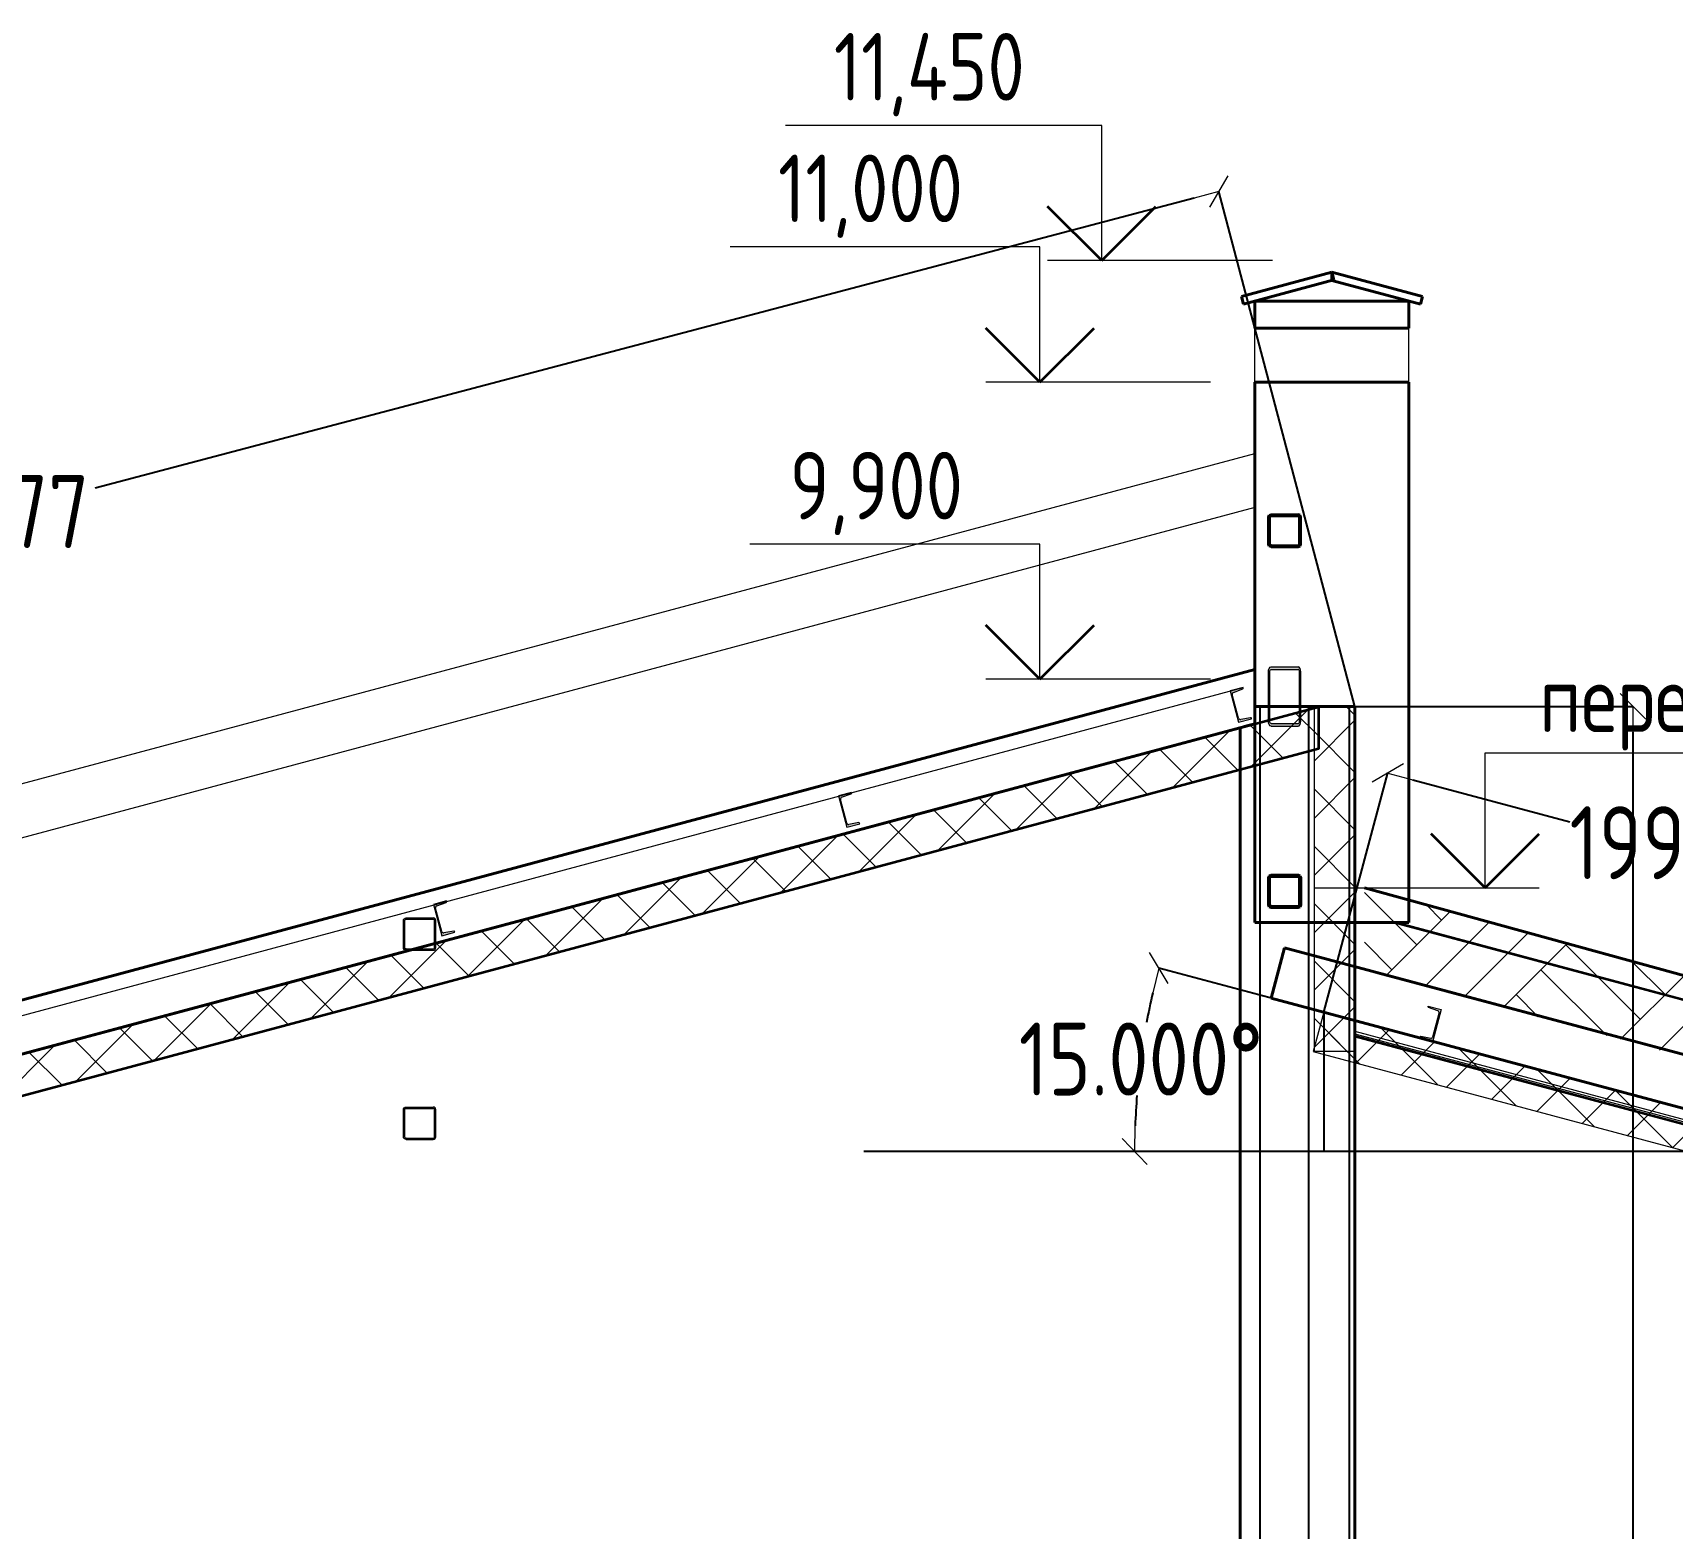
# Model space of a CAD drawing. Header units: millimetres. Extents: x 38742 to 132043, y -3942 to 12834.
# Drawn here: x 67225 to 73289, y 6758 to 12293 of the extents above; entities that cross this region are included whole.
import ezdxf

# ---------------------------------------------------------------- set-up
doc = ezdxf.new("R2010")
doc.units = ezdxf.units.MM
doc.header["$MEASUREMENT"] = 0
for name, color, linetype in [('- Спрятан', 7, 'Continuous'), ('крыша', 7, 'Continuous'), ('Окна ArchiCAD', 7, 'Continuous'), ('размеры внутр', 7, 'Continuous'), ('стены наруж', 7, 'Continuous'), ('стены02', 7, 'Continuous'), ('чертеж', 7, 'Continuous')]:
    doc.layers.add(name, color=color, linetype=linetype)
for name, color, linetype, lineweight in [('- Спрятан_Ном._пера__96', 7, 'Continuous', 13), ('- Спрятан_Ном._пера__98', 7, 'Continuous', 35), ('0_Ном._пера__95', 251, 'Continuous', 13), ('0_Ном._пера__97', 7, 'Continuous', 20), ('0_Ном._пера__99', 7, 'Continuous', 40), ('крыша_Ном._пера__96', 7, 'Continuous', 13), ('крыша_Ном._пера__97', 7, 'Continuous', 20), ('крыша_Ном._пера__99', 7, 'Continuous', 40), ('линии_Ном._пера__99', 7, 'Continuous', 40), ('Окна ArchiCAD_Ном._пера__96', 7, 'Continuous', 13), ('подп стены Инжзащита_Ном._пера__96', 7, 'Continuous', 13), ('подп стены Инжзащита_Ном._пера__97', 7, 'Continuous', 20), ('подп стены Инжзащита_Ном._пера__98', 7, 'Continuous', 35), ('стены наруж_Ном._пера__1', 7, 'Continuous', 25), ('стены наруж_Ном._пера__99', 7, 'Continuous', 40), ('стены02_Ном._пера__96', 7, 'Continuous', 13), ('стены02_Ном._пера__99', 7, 'Continuous', 40), ('чертеж_Ном._пера__96', 7, 'Continuous', 13), ('чертеж_Ном._пера__98', 7, 'Continuous', 35)]:
    doc.layers.add(name, color=color, linetype=linetype, lineweight=lineweight)
doc.styles.add('СГЕНЕРИР_СТИЛЬ_1', font='gost_2_304-81_type.ttf')
doc.dimstyles.new('СГЕНЕРИР_СТИЛЬ__1', dxfattribs={"dimtxt": 270.000005, "dimasz": 95, "dimexe": 0.18, "dimexo": 0, "dimgap": 0.09, "dimtad": 1, "dimtih": 1, "dimtoh": 1, "dimdec": 0, "dimzin": 0, "dimdsep": 46, "dimtxsty": 'СГЕНЕРИР_СТИЛЬ_1', "dimblk": 'ARROWHEAD_6', "dimblk1": 'ARROWHEAD_6', "dimblk2": 'ARROWHEAD_6', "dimcen": 0.09, "dimclrd": 7, "dimclre": 7, "dimclrt": 98, "dimadec": 0, "dimazin": 0, "dimtfac": 1, "dimtdec": 4, "dimtmove": 0, "dimatfit": 3, "dimfxl": 1, "dimtolj": 1, "dimtzin": 0, "dimarcsym": 0})
pattern_1 = [(45, (0, 0), (-106.06602, 106.06602), []), (135, (0, 0), (106.06602, 106.06602), [])]

# ---------------------------------------------------------------- blocks, each defined once
blk = doc.blocks.new('Элемент разреза_1_1')
at = {"layer": 'крыша_Ном._пера__99', "linetype": 'Continuous'}
for p, q in [((71805.7, 8720.3), (71855.7, 8906.9)), ((75255.7, 7995.9), (71855.7, 8906.9)), ((73855.7, 8171), (71805.7, 8720.3)), ((75205.7, 7809.3), (73925.7, 8152.3)), ((75205.7, 7809.3), (75255.7, 7995.9))]:
    blk.add_line(p, q, dxfattribs=at)
blk = doc.blocks.new('Элемент разреза_2_1')
at = {"layer": 'крыша_Ном._пера__97', "linetype": 'Continuous'}
for p in [(72254.7, 9000), (75205.7, 8009.3)]:
    blk.add_line(p, (75255.7, 8195.9), dxfattribs=at)
blk = doc.blocks.new('Элемент разреза_4_1')
at = {"layer": 'крыша_Ном._пера__99', "linetype": 'Continuous'}
for p, q in [((62655.7, 7500), (71745.7, 9935.7)), ((71745.7, 9735.7), (71745.7, 9935.7)), ((63215.7, 7450.1), (71745.7, 9735.7)), ((62705.7, 7313.4), (62655.7, 7500)), ((62705.7, 7313.4), (63145.7, 7431.3))]:
    blk.add_line(p, q, dxfattribs=at)
blk = doc.blocks.new('Элемент разреза_5_1')
at = {"layer": 'стены наруж_Ном._пера__1', "linetype": 'Continuous'}
for p, q in [((71765.7, 4950), (71765.7, 9800)), ((71765.7, 4950), (71765.7, 9800)), ((71945.7, 4950), (71945.7, 9800)), ((71945.7, 4950), (71945.7, 9800)), ((72095.7, 4950), (72095.7, 9800)), ((72095.7, 4950), (72095.7, 9800))]:
    blk.add_line(p, q, dxfattribs=at)
at = {"layer": 'стены наруж_Ном._пера__99', "linetype": 'Continuous'}
for p, q in [((71745.7, 9800), (71765.7, 9800)), ((71745.7, 9735.7), (71745.7, 9800)), ((71765.7, 9800), (71945.7, 9800)), ((71945.7, 9800), (72095.7, 9800)), ((72095.7, 9800), (72115.7, 9800)), ((72115.7, 4950), (72115.7, 9800)), ((71690.7, 9720.9), (71715.7, 9727.6)), ((71690.7, 4950), (71690.7, 9720.9)), ((71715.7, 9727.6), (71745.7, 9735.7)), ((71795.7, 9165), (71798.6, 9172.1)), ((71795.7, 9065), (71795.7, 9165)), ((71798.6, 9172.1), (71805.7, 9175)), ((71805.7, 9175), (71905.7, 9175)), ((71912.7, 9172.1), (71905.7, 9175)), ((71915.7, 9165), (71912.7, 9172.1)), ((71915.7, 9065), (71915.7, 9165)), ((71798.6, 9057.9), (71795.7, 9065)), ((71805.7, 9055), (71798.6, 9057.9)), ((71805.7, 9055), (71905.7, 9055)), ((71905.7, 9055), (71912.7, 9057.9)), ((71912.7, 9057.9), (71915.7, 9065)), ((71945.7, 4950), (72095.7, 4950))]:
    blk.add_line(p, q, dxfattribs=at)
blk = doc.blocks.new('Элемент разреза_20_1')
at = {"layer": 'крыша_Ном._пера__96', "linetype": 'Continuous'}
for p, q in [((62655.7, 8300), (71745.7, 10735.7)), ((71745.7, 10535.7), (62705.7, 8113.4)), ((62705.7, 8113.4), (62655.7, 8300))]:
    blk.add_line(p, q, dxfattribs=at)
blk = doc.blocks.new('Элемент разреза_29_1')
at = {"layer": 'стены02_Ном._пера__99', "linetype": 'Continuous'}
for p, q in [((71745.7, 11300), (72315.7, 11300)), ((71745.7, 11200), (71745.7, 11300)), ((72315.7, 11200), (72315.7, 11300)), ((71745.7, 11200), (72315.7, 11200)), ((71745.7, 11000), (72315.7, 11000)), ((71745.7, 9000), (71745.7, 11000)), ((72315.7, 9000), (72315.7, 11000)), ((71745.7, 9000), (72315.7, 9000))]:
    blk.add_line(p, q, dxfattribs=at)
blk = doc.blocks.new('Элемент разреза_30_1')
at = {"layer": 'крыша_Ном._пера__99', "linetype": 'Continuous'}
for p, q in [((71695.7, 11316.6), (72030.7, 11406.4)), ((72038.2, 11378.4), (72030.7, 11406.4)), ((71703.2, 11288.6), (72038.2, 11378.4)), ((71703.2, 11288.6), (71695.7, 11316.6))]:
    blk.add_line(p, q, dxfattribs=at)
blk = doc.blocks.new('Элемент разреза_31_1')
at = {"layer": 'крыша_Ном._пера__99', "linetype": 'Continuous'}
for p, q in [((72030.7, 11376.4), (72030.7, 11406.4)), ((72365.7, 11316.6), (72030.7, 11406.4)), ((72358.2, 11288.6), (72030.7, 11376.4)), ((72358.2, 11288.6), (72365.7, 11316.6))]:
    blk.add_line(p, q, dxfattribs=at)
blk = doc.blocks.new('Элемент разреза_32_1')
at = {"layer": 'Окна ArchiCAD_Ном._пера__96', "linetype": 'Continuous'}
for p, q in [((71745.7, 11000), (71745.7, 11200)), ((72315.7, 11000), (72315.7, 11200))]:
    blk.add_line(p, q, dxfattribs=at)
blk = doc.blocks.new('Элемент разреза_44_1')
at = {"layer": '- Спрятан_Ном._пера__96', "linetype": 'Continuous'}
for p, q in [((72115.7, 8597.4), (73480.7, 8231.6)), ((72115.7, 8588.6), (73480.7, 8222.9)), ((72115.7, 8582.6), (73480.7, 8216.9)), ((72115.7, 8579), (73480.7, 8213.3)), ((72115.7, 8577.5), (73480.7, 8211.8)), ((73925.7, 8112.4), (74987.5, 7827.9)), ((73925.7, 8103.6), (74985.3, 7819.7)), ((73925.7, 8097.6), (74983.8, 7814.1)), ((73925.7, 8094), (74982.9, 7810.7)), ((73925.7, 8092.5), (74982.5, 7809.3)), ((74986, 7822.4), (74987.5, 7827.9)), ((74987.5, 7827.9), (74997.4, 7865.1)), ((74982.5, 7809.3), (74982.9, 7810.7)), ((74982.9, 7810.7), (74983.5, 7813)), ((74983.5, 7813), (74983.8, 7814.1)), ((74983.8, 7814.1), (74985.3, 7819.7)), ((74985.3, 7819.7), (74986, 7822.4))]:
    blk.add_line(p, q, dxfattribs=at)
blk = doc.blocks.new('Элемент разреза_46_1')
at = {"layer": '- Спрятан_Ном._пера__96', "linetype": 'Continuous'}
for p, q in [((72257.7, 9000), (75022.6, 8259.1)), ((72271.1, 9000), (75023.5, 8262.5)), ((72276.7, 9000), (75023.9, 8263.9)), ((75022.4, 8258.4), (75022.6, 8259.1)), ((75022.6, 8259.1), (75022.9, 8260.2)), ((75022.9, 8260.2), (75023.5, 8262.5)), ((75023.5, 8262.5), (75023.9, 8263.9))]:
    blk.add_line(p, q, dxfattribs=at)
blk = doc.blocks.new('Элемент разреза_52_1')
at = {"layer": '- Спрятан_Ном._пера__96', "linetype": 'Continuous'}
h = blk.add_hatch(color=256, dxfattribs=at)
h.paths.add_polyline_path([(68705.9, 9017.1), (68605.9, 9017.1), (68602.1, 9016.4), (68598.8, 9014.2), (68596.7, 9010.9), (68595.9, 9007.1), (68595.9, 8907.1), (68596.7, 8903.3), (68598.8, 8900.1), (68602.1, 8897.9), (68605.9, 8897.1), (68705.9, 8897.1), (68709.7, 8897.9), (68713, 8900.1), (68715.1, 8903.3), (68715.9, 8907.1), (68715.9, 9007.1), (68715.1, 9010.9), (68713, 9014.2), (68709.7, 9016.4)])
h.paths.add_polyline_path([(68705.9, 9012.1), (68707.8, 9011.7), (68709.4, 9010.7), (68710.5, 9009), (68710.9, 9007.1), (68710.9, 8907.1), (68710.5, 8905.2), (68709.4, 8903.6), (68707.8, 8902.5), (68705.9, 8902.1), (68605.9, 8902.1), (68604, 8902.5), (68602.4, 8903.6), (68601.3, 8905.2), (68600.9, 8907.1), (68600.9, 9007.1), (68601.3, 9009), (68602.4, 9010.7), (68604, 9011.7), (68605.9, 9012.1)], flags=0)
for p, q in [((68595.9, 9007.1), (68596.7, 9010.9)), ((68595.9, 8907.1), (68595.9, 9007.1)), ((68596.7, 9010.9), (68598.8, 9014.2)), ((68598.8, 9014.2), (68602.1, 9016.4)), ((68600.9, 9007.1), (68601.3, 9009)), ((68600.9, 8907.1), (68600.9, 9007.1)), ((68601.3, 9009), (68602.4, 9010.7)), ((68602.1, 9016.4), (68605.9, 9017.1)), ((68602.4, 9010.7), (68604, 9011.7)), ((68604, 9011.7), (68605.9, 9012.1)), ((68605.9, 9017.1), (68705.9, 9017.1)), ((68605.9, 9012.1), (68705.9, 9012.1)), ((68709.7, 9016.4), (68705.9, 9017.1)), ((68707.8, 9011.7), (68705.9, 9012.1)), ((68709.4, 9010.7), (68707.8, 9011.7)), ((68710.5, 9009), (68709.4, 9010.7)), ((68713, 9014.2), (68709.7, 9016.4)), ((68710.9, 9007.1), (68710.5, 9009)), ((68710.9, 8907.1), (68710.9, 9007.1)), ((68715.1, 9010.9), (68713, 9014.2)), ((68715.9, 9007.1), (68715.1, 9010.9)), ((68715.9, 8907.1), (68715.9, 9007.1)), ((68596.7, 8903.3), (68595.9, 8907.1)), ((68598.8, 8900.1), (68596.7, 8903.3)), ((68602.1, 8897.9), (68598.8, 8900.1)), ((68601.3, 8905.2), (68600.9, 8907.1)), ((68602.4, 8903.6), (68601.3, 8905.2)), ((68605.9, 8897.1), (68602.1, 8897.9)), ((68604, 8902.5), (68602.4, 8903.6)), ((68605.9, 8902.1), (68604, 8902.5)), ((68605.9, 8902.1), (68705.9, 8902.1)), ((68605.9, 8897.1), (68705.9, 8897.1)), ((68705.9, 8902.1), (68707.8, 8902.5)), ((68705.9, 8897.1), (68709.7, 8897.9)), ((68707.8, 8902.5), (68709.4, 8903.6)), ((68709.4, 8903.6), (68710.5, 8905.2)), ((68709.7, 8897.9), (68713, 8900.1)), ((68710.5, 8905.2), (68710.9, 8907.1)), ((68713, 8900.1), (68715.1, 8903.3)), ((68715.1, 8903.3), (68715.9, 8907.1))]:
    blk.add_line(p, q, dxfattribs=at)
blk = doc.blocks.new('Элемент разреза_53_1')
at = {"layer": '- Спрятан_Ном._пера__96', "linetype": 'Continuous'}
h = blk.add_hatch(color=256, dxfattribs=at)
h.paths.add_polyline_path([(68705.9, 8317.1), (68605.9, 8317.1), (68602.1, 8316.4), (68598.8, 8314.2), (68596.7, 8310.9), (68595.9, 8307.1), (68595.9, 8207.1), (68596.7, 8203.3), (68598.8, 8200.1), (68602.1, 8197.9), (68605.9, 8197.1), (68705.9, 8197.1), (68709.7, 8197.9), (68713, 8200.1), (68715.1, 8203.3), (68715.9, 8207.1), (68715.9, 8307.1), (68715.1, 8310.9), (68713, 8314.2), (68709.7, 8316.4)])
h.paths.add_polyline_path([(68705.9, 8312.1), (68707.8, 8311.7), (68709.4, 8310.7), (68710.5, 8309), (68710.9, 8307.1), (68710.9, 8207.1), (68710.5, 8205.2), (68709.4, 8203.6), (68707.8, 8202.5), (68705.9, 8202.1), (68605.9, 8202.1), (68604, 8202.5), (68602.4, 8203.6), (68601.3, 8205.2), (68600.9, 8207.1), (68600.9, 8307.1), (68601.3, 8309), (68602.4, 8310.7), (68604, 8311.7), (68605.9, 8312.1)], flags=0)
for p, q in [((68595.9, 8307.1), (68596.7, 8310.9)), ((68596.7, 8310.9), (68598.8, 8314.2)), ((68598.8, 8314.2), (68602.1, 8316.4)), ((68600.9, 8307.1), (68601.3, 8309)), ((68601.3, 8309), (68602.4, 8310.7)), ((68602.1, 8316.4), (68605.9, 8317.1)), ((68602.4, 8310.7), (68604, 8311.7)), ((68604, 8311.7), (68605.9, 8312.1)), ((68605.9, 8317.1), (68705.9, 8317.1)), ((68605.9, 8312.1), (68705.9, 8312.1)), ((68709.7, 8316.4), (68705.9, 8317.1)), ((68707.8, 8311.7), (68705.9, 8312.1)), ((68709.4, 8310.7), (68707.8, 8311.7)), ((68710.5, 8309), (68709.4, 8310.7)), ((68713, 8314.2), (68709.7, 8316.4)), ((68710.9, 8307.1), (68710.5, 8309)), ((68715.1, 8310.9), (68713, 8314.2)), ((68715.9, 8307.1), (68715.1, 8310.9)), ((68595.9, 8207.1), (68595.9, 8307.1)), ((68600.9, 8207.1), (68600.9, 8307.1)), ((68710.9, 8207.1), (68710.9, 8307.1)), ((68715.9, 8207.1), (68715.9, 8307.1)), ((68596.7, 8203.3), (68595.9, 8207.1)), ((68598.8, 8200.1), (68596.7, 8203.3)), ((68602.1, 8197.9), (68598.8, 8200.1)), ((68601.3, 8205.2), (68600.9, 8207.1)), ((68602.4, 8203.6), (68601.3, 8205.2)), ((68605.9, 8197.1), (68602.1, 8197.9)), ((68604, 8202.5), (68602.4, 8203.6)), ((68605.9, 8202.1), (68604, 8202.5)), ((68605.9, 8202.1), (68705.9, 8202.1)), ((68605.9, 8197.1), (68705.9, 8197.1)), ((68705.9, 8202.1), (68707.8, 8202.5)), ((68705.9, 8197.1), (68709.7, 8197.9)), ((68707.8, 8202.5), (68709.4, 8203.6)), ((68709.4, 8203.6), (68710.5, 8205.2)), ((68709.7, 8197.9), (68713, 8200.1)), ((68710.5, 8205.2), (68710.9, 8207.1)), ((68713, 8200.1), (68715.1, 8203.3)), ((68715.1, 8203.3), (68715.9, 8207.1))]:
    blk.add_line(p, q, dxfattribs=at)
blk = doc.blocks.new('Элемент разреза_54_1')
at = {"layer": '- Спрятан_Ном._пера__96', "linetype": 'Continuous', "lineweight": 25}
h = blk.add_hatch(color=7, dxfattribs=at)
h.paths.add_polyline_path([(71805.7, 9175), (71798.6, 9172.1), (71795.7, 9165), (71795.7, 9065), (71798.6, 9057.9), (71805.7, 9055), (71905.7, 9055), (71912.7, 9057.9), (71915.7, 9065), (71915.7, 9165), (71912.7, 9172.1), (71905.7, 9175)])
h.paths.add_polyline_path([(71805.7, 9170), (71905.7, 9170), (71909.2, 9168.5), (71910.7, 9165), (71910.7, 9065), (71909.2, 9061.5), (71905.7, 9060), (71805.7, 9060), (71802.1, 9061.5), (71800.7, 9065), (71800.7, 9165), (71802.1, 9168.5)], flags=0)
at = {"layer": '- Спрятан_Ном._пера__98', "linetype": 'Continuous'}
for p, q in [((71795.7, 9165), (71798.6, 9172.1)), ((71795.7, 9065), (71795.7, 9165)), ((71798.6, 9172.1), (71805.7, 9175)), ((71800.7, 9165), (71802.1, 9168.5)), ((71800.7, 9065), (71800.7, 9165)), ((71802.1, 9168.5), (71805.7, 9170)), ((71805.7, 9175), (71905.7, 9175)), ((71805.7, 9170), (71905.7, 9170)), ((71912.7, 9172.1), (71905.7, 9175)), ((71909.2, 9168.5), (71905.7, 9170)), ((71910.7, 9165), (71909.2, 9168.5)), ((71910.7, 9065), (71910.7, 9165)), ((71915.7, 9165), (71912.7, 9172.1)), ((71915.7, 9065), (71915.7, 9165)), ((71798.6, 9057.9), (71795.7, 9065)), ((71805.7, 9055), (71798.6, 9057.9)), ((71802.1, 9061.5), (71800.7, 9065)), ((71805.7, 9060), (71802.1, 9061.5)), ((71805.7, 9060), (71905.7, 9060)), ((71805.7, 9055), (71905.7, 9055)), ((71905.7, 9060), (71909.2, 9061.5)), ((71905.7, 9055), (71912.7, 9057.9)), ((71909.2, 9061.5), (71910.7, 9065)), ((71912.7, 9057.9), (71915.7, 9065))]:
    blk.add_line(p, q, dxfattribs=at)
blk = doc.blocks.new('Элемент разреза_55_1')
at = {"layer": '- Спрятан_Ном._пера__96', "linetype": 'Continuous', "lineweight": 25}
h = blk.add_hatch(color=7, dxfattribs=at)
h.paths.add_polyline_path([(71805.7, 10510), (71798.6, 10507.1), (71795.7, 10500), (71795.7, 10400), (71798.6, 10392.9), (71805.7, 10390), (71905.7, 10390), (71912.7, 10392.9), (71915.7, 10400), (71915.7, 10500), (71912.7, 10507.1), (71905.7, 10510)])
h.paths.add_polyline_path([(71805.7, 10505), (71905.7, 10505), (71909.2, 10503.5), (71910.7, 10500), (71910.7, 10400), (71909.2, 10396.5), (71905.7, 10395), (71805.7, 10395), (71802.1, 10396.5), (71800.7, 10400), (71800.7, 10500), (71802.1, 10503.5)], flags=0)
at = {"layer": '- Спрятан_Ном._пера__98', "linetype": 'Continuous'}
for p, q in [((71795.7, 10500), (71798.6, 10507.1)), ((71795.7, 10400), (71795.7, 10500)), ((71798.6, 10507.1), (71805.7, 10510)), ((71800.7, 10500), (71802.1, 10503.5)), ((71800.7, 10400), (71800.7, 10500)), ((71802.1, 10503.5), (71805.7, 10505)), ((71805.7, 10510), (71905.7, 10510)), ((71805.7, 10505), (71905.7, 10505)), ((71912.7, 10507.1), (71905.7, 10510)), ((71909.2, 10503.5), (71905.7, 10505)), ((71910.7, 10500), (71909.2, 10503.5)), ((71910.7, 10400), (71910.7, 10500)), ((71915.7, 10500), (71912.7, 10507.1)), ((71915.7, 10400), (71915.7, 10500)), ((71798.6, 10392.9), (71795.7, 10400)), ((71805.7, 10390), (71798.6, 10392.9)), ((71802.1, 10396.5), (71800.7, 10400)), ((71805.7, 10395), (71802.1, 10396.5)), ((71805.7, 10395), (71905.7, 10395)), ((71805.7, 10390), (71905.7, 10390)), ((71905.7, 10395), (71909.2, 10396.5)), ((71905.7, 10390), (71912.7, 10392.9)), ((71909.2, 10396.5), (71910.7, 10400)), ((71912.7, 10392.9), (71915.7, 10400))]:
    blk.add_line(p, q, dxfattribs=at)
blk = doc.blocks.new('Элемент разреза_56_1')
at = {"layer": '- Спрятан_Ном._пера__96', "linetype": 'Continuous'}
h = blk.add_hatch(color=256, dxfattribs=at)
h.paths.add_polyline_path([(71905.7, 9726.9), (71909.5, 9728.3), (71912.7, 9732.3), (71914.9, 9738.2), (71915.7, 9745.2), (71915.7, 9927.6), (71914.9, 9934.6), (71912.7, 9940.5), (71909.5, 9944.4), (71905.7, 9945.8), (71805.7, 9945.8), (71801.8, 9944.4), (71798.6, 9940.5), (71796.4, 9934.6), (71795.7, 9927.6), (71795.7, 9745.2), (71796.4, 9738.2), (71798.6, 9732.3), (71801.8, 9728.3), (71805.7, 9726.9)])
h.paths.add_polyline_path([(71905.7, 9736), (71805.7, 9736), (71803.7, 9736.7), (71802.1, 9738.7), (71801, 9741.7), (71800.7, 9745.2), (71800.7, 9927.6), (71801, 9931.1), (71802.1, 9934), (71803.7, 9936), (71805.7, 9936.7), (71905.7, 9936.7), (71907.6, 9936), (71909.2, 9934), (71910.3, 9931.1), (71910.7, 9927.6), (71910.7, 9745.2), (71910.3, 9741.7), (71909.2, 9738.7), (71907.6, 9736.7)], flags=0)
for p, q in [((71795.7, 9927.6), (71796.4, 9934.6)), ((71795.7, 9745.2), (71795.7, 9927.6)), ((71796.4, 9934.6), (71798.6, 9940.5)), ((71798.6, 9940.5), (71801.8, 9944.4)), ((71800.7, 9927.6), (71801, 9931.1)), ((71800.7, 9745.2), (71800.7, 9927.6)), ((71801, 9931.1), (71802.1, 9934)), ((71801.8, 9944.4), (71805.7, 9945.8)), ((71802.1, 9934), (71803.7, 9936)), ((71803.7, 9936), (71805.7, 9936.7)), ((71805.7, 9945.8), (71905.7, 9945.8)), ((71805.7, 9936.7), (71905.7, 9936.7)), ((71909.5, 9944.4), (71905.7, 9945.8)), ((71907.6, 9936), (71905.7, 9936.7)), ((71909.2, 9934), (71907.6, 9936)), ((71910.3, 9931.1), (71909.2, 9934)), ((71912.7, 9940.5), (71909.5, 9944.4)), ((71910.7, 9927.6), (71910.3, 9931.1)), ((71910.7, 9745.2), (71910.7, 9927.6)), ((71914.9, 9934.6), (71912.7, 9940.5)), ((71915.7, 9927.6), (71914.9, 9934.6)), ((71915.7, 9745.2), (71915.7, 9927.6)), ((71796.4, 9738.2), (71795.7, 9745.2)), ((71798.6, 9732.3), (71796.4, 9738.2)), ((71801.8, 9728.3), (71798.6, 9732.3)), ((71801, 9741.7), (71800.7, 9745.2)), ((71802.1, 9738.7), (71801, 9741.7)), ((71805.7, 9726.9), (71801.8, 9728.3)), ((71803.7, 9736.7), (71802.1, 9738.7)), ((71805.7, 9736), (71803.7, 9736.7)), ((71805.7, 9736), (71905.7, 9736)), ((71805.7, 9726.9), (71905.7, 9726.9)), ((71905.7, 9736), (71907.6, 9736.7)), ((71905.7, 9726.9), (71909.5, 9728.3)), ((71907.6, 9736.7), (71909.2, 9738.7)), ((71909.2, 9738.7), (71910.3, 9741.7)), ((71909.5, 9728.3), (71912.7, 9732.3)), ((71910.3, 9741.7), (71910.7, 9745.2)), ((71912.7, 9732.3), (71914.9, 9738.2)), ((71914.9, 9738.2), (71915.7, 9745.2))]:
    blk.add_line(p, q, dxfattribs=at)
blk = doc.blocks.new('Отметка высоты (ГОСТ)[13]_1', base_point=(72597.3, 9127.9))
at = {"layer": 'чертеж_Ном._пера__96', "linetype": 'Continuous'}
for p, q in [((72597.3, 9127.9), (72597.3, 9627.9)), ((72597.3, 9627.9), (74667, 9627.9)), ((71966, 9127.9), (72797.3, 9127.9))]:
    blk.add_line(p, q, dxfattribs=at)
at = {"layer": 'чертеж_Ном._пера__98', "linetype": 'Continuous'}
for q in [(72397.3, 9327.9), (72797.3, 9327.9)]:
    blk.add_line((72597.3, 9127.9), q, dxfattribs=at)
at = {"layer": 'чертеж_Ном._пера__96', "insert": (72797.3, 9636.7), "char_height": 250, "attachment_point": 7, "style": 'СГЕНЕРИР_СТИЛЬ_1'}
blk.add_mtext('{переменная\\A1{\\H.66x;\\S^  ;}}', dxfattribs=at)
blk = doc.blocks.new('Отметка высоты (ГОСТ)[14]_1', base_point=(70950.7, 9900))
at = {"layer": 'чертеж_Ном._пера__96', "linetype": 'Continuous'}
for p, q in [((70950.7, 10400), (69877.3, 10400)), ((70950.7, 9900), (70950.7, 10400)), ((71582, 9900), (70750.7, 9900))]:
    blk.add_line(p, q, dxfattribs=at)
at = {"layer": 'чертеж_Ном._пера__98', "linetype": 'Continuous'}
for q in [(70750.7, 10100), (71150.7, 10100)]:
    blk.add_line((70950.7, 9900), q, dxfattribs=at)
at = {"layer": 'чертеж_Ном._пера__96', "insert": (70750.7, 10433.5), "char_height": 250, "attachment_point": 9, "style": 'СГЕНЕРИР_СТИЛЬ_1'}
blk.add_mtext('{9,900\\A1{\\H.66x;\\S^  ;}}', dxfattribs=at)
blk = doc.blocks.new('Отметка высоты (ГОСТ)[15]_1', base_point=(70950.7, 11000))
at = {"layer": 'чертеж_Ном._пера__96', "linetype": 'Continuous'}
for p, q in [((70950.7, 11500), (69804.6, 11500)), ((70950.7, 11000), (70950.7, 11500)), ((71582, 11000), (70750.7, 11000))]:
    blk.add_line(p, q, dxfattribs=at)
at = {"layer": 'чертеж_Ном._пера__98', "linetype": 'Continuous'}
for q in [(70750.7, 11200), (71150.7, 11200)]:
    blk.add_line((70950.7, 11000), q, dxfattribs=at)
at = {"layer": 'чертеж_Ном._пера__96', "insert": (70750.7, 11533.5), "char_height": 250, "attachment_point": 9, "style": 'СГЕНЕРИР_СТИЛЬ_1'}
blk.add_mtext('{11,000\\A1{\\H.66x;\\S^  ;}}', dxfattribs=at)
blk = doc.blocks.new('Отметка высоты (ГОСТ)[16]_1', base_point=(71179.1, 11450))
at = {"layer": 'чертеж_Ном._пера__96', "linetype": 'Continuous'}
for p, q in [((71179.1, 11950), (70008.8, 11950)), ((71179.1, 11450), (71179.1, 11950)), ((71810.4, 11450), (70979.1, 11450))]:
    blk.add_line(p, q, dxfattribs=at)
at = {"layer": 'чертеж_Ном._пера__98', "linetype": 'Continuous'}
for q in [(70979.1, 11650), (71379.1, 11650)]:
    blk.add_line((71179.1, 11450), q, dxfattribs=at)
at = {"layer": 'чертеж_Ном._пера__96', "insert": (70979.1, 11983.5), "char_height": 250, "attachment_point": 9, "style": 'СГЕНЕРИР_СТИЛЬ_1'}
blk.add_mtext('{11,450\\A1{\\H.66x;\\S^  ;}}', dxfattribs=at)
blk = doc.blocks.new('ARROWHEAD_6')
at = {"color": 0, "linetype": 'Continuous', "lineweight": 0}
for p, q in [((0, 0), (-1, 0)), ((-0.5, -0.5), (0.5, 0.5))]:
    blk.add_line(p, q, dxfattribs=at)
blk = doc.blocks.new('*D193')
at = {"layer": 'Defpoints', "color": 0, "linetype": 'Continuous', "transparency": 16777216}
for p in [(73925.7, 8152.3), (72455.7, 0), (80508.1, 0)]:
    blk.add_point(p, dxfattribs=at)
at = {"layer": 'размеры внутр', "color": 7, "linetype": 'Continuous', "lineweight": -2, "transparency": 16777216}
for p, q in [((73925.7, 8152.3), (80508.3, 8152.3)), ((80508.1, 8057.3), (80508.1, 4211.2)), ((80508.1, 95), (80508.1, 3941)), ((72455.7, 0), (80508.3, 0))]:
    blk.add_line(p, q, dxfattribs=at)
at = {"layer": 'размеры внутр', "color": 7, "linetype": 'Continuous', "lineweight": -2, "transparency": 16777216, "xscale": 95, "yscale": 95, "zscale": 95}
for p, rotation in [((80508.1, 8152.3), 90), ((80508.1, 0), 270)]:
    blk.add_blockref('ARROWHEAD_6', p, dxfattribs=dict(at, rotation=rotation))
at = {"layer": 'размеры внутр', "color": 98, "linetype": 'Continuous', "transparency": 16777216, "insert": (80508.1, 4076.1), "char_height": 270, "attachment_point": 5, "style": 'СГЕНЕРИР_СТИЛЬ_1'}
blk.add_mtext('\\A1;8152', dxfattribs=at)
blk = doc.blocks.new('*D194')
at = {"layer": 'Defpoints', "color": 0, "linetype": 'Continuous', "transparency": 16777216}
for p in [(71612.5, 11705.4), (72115.7, 9800), (63145.7, 7431.3)]:
    blk.add_point(p, dxfattribs=at)
at = {"layer": 'размеры внутр', "color": 7, "linetype": 'Continuous', "lineweight": -2, "transparency": 16777216}
for p, q in [((72115.7, 9800), (71612.5, 11705.5)), ((71520.7, 11681.1), (67455.7, 10607.7)), ((62734.4, 9360.9), (66799.4, 10434.4)), ((63145.7, 7431.3), (62642.5, 9336.8))]:
    blk.add_line(p, q, dxfattribs=at)
at = {"layer": 'размеры внутр', "color": 7, "linetype": 'Continuous', "lineweight": -2, "transparency": 16777216, "xscale": 95, "yscale": 95, "zscale": 95}
for p, rotation in [((71612.5, 11705.4), 14.79240899936176), ((62642.5, 9336.7), 194.7924089993618)]:
    blk.add_blockref('ARROWHEAD_6', p, dxfattribs=dict(at, rotation=rotation))
at = {"layer": 'размеры внутр', "color": 98, "linetype": 'Continuous', "transparency": 16777216, "insert": (67127.5, 10521), "char_height": 270, "attachment_point": 5, "style": 'СГЕНЕРИР_СТИЛЬ_1'}
blk.add_mtext('\\A1;9277', dxfattribs=at)
blk = doc.blocks.new('*D195')
at = {"layer": 'Defpoints', "color": 0, "linetype": 'Continuous', "transparency": 16777216}
for p in [(74162.8, 9037.3), (72000.6, 8668.1), (73925.7, 8152.3)]:
    blk.add_point(p, dxfattribs=at)
at = {"layer": 'размеры внутр', "color": 7, "linetype": 'Continuous', "lineweight": -2, "transparency": 16777216}
for p, q in [((72000.6, 8668.1), (72237.8, 9553.3)), ((72329.5, 9528.6), (72911, 9372.7)), ((74071, 9061.9), (73489.5, 9217.7)), ((73925.7, 8152.3), (74162.9, 9037.5))]:
    blk.add_line(p, q, dxfattribs=at)
at = {"layer": 'размеры внутр', "color": 7, "linetype": 'Continuous', "lineweight": -2, "transparency": 16777216, "xscale": 95, "yscale": 95, "zscale": 95}
for p, rotation in [((72237.7, 9553.1), 165), ((74162.8, 9037.3), 345)]:
    blk.add_blockref('ARROWHEAD_6', p, dxfattribs=dict(at, rotation=rotation))
at = {"layer": 'размеры внутр', "color": 98, "linetype": 'Continuous', "transparency": 16777216, "insert": (73200.3, 9295.2), "char_height": 270, "attachment_point": 5, "style": 'СГЕНЕРИР_СТИЛЬ_1'}
blk.add_mtext('\\A1;1993', dxfattribs=at)
blk = doc.blocks.new('*D196')
at = {"layer": 'Defpoints', "color": 0, "linetype": 'Continuous', "transparency": 16777216}
for p in [(72115.7, 9800), (72165.7, 0), (73144.3, 0)]:
    blk.add_point(p, dxfattribs=at)
at = {"layer": 'размеры внутр', "color": 7, "linetype": 'Continuous', "lineweight": -2, "transparency": 16777216}
for p, q in [((72115.7, 9800), (73144.4, 9800)), ((73144.3, 9705), (73144.3, 5035.1)), ((73144.3, 95), (73144.3, 4764.9)), ((72165.7, 0), (73144.4, 0))]:
    blk.add_line(p, q, dxfattribs=at)
at = {"layer": 'размеры внутр', "color": 7, "linetype": 'Continuous', "lineweight": -2, "transparency": 16777216, "xscale": 95, "yscale": 95, "zscale": 95}
for p, rotation in [((73144.3, 9800), 90), ((73144.3, 0), 270)]:
    blk.add_blockref('ARROWHEAD_6', p, dxfattribs=dict(at, rotation=rotation))
at = {"layer": 'размеры внутр', "color": 98, "linetype": 'Continuous', "transparency": 16777216, "insert": (73144.3, 4900), "char_height": 270, "attachment_point": 5, "style": 'СГЕНЕРИР_СТИЛЬ_1'}
blk.add_mtext('\\A1;9800', dxfattribs=at)
blk = doc.blocks.new('*D199')
at = {"layer": 'Defpoints', "color": 0, "linetype": 'Continuous', "transparency": 16777216}
for p in [(72000.6, 8668.1), (71340.9, 8608), (70299.5, 8152.3), (73856.6, 8170.8), (73925.7, 8152.3)]:
    blk.add_point(p, dxfattribs=at)
at = {"layer": 'размеры внутр', "color": 7, "linetype": 'Continuous', "lineweight": -2, "transparency": 16777216}
blk.add_line((72000.6, 8668.1), (71390.3, 8831.6), dxfattribs=at)
for start, end in [(167.07398, 169.51393), (175.4657, 177.92602)]:
    blk.add_arc((73925.7, 8152.3), 2624.6, start, end, dxfattribs=at)
at = {"layer": 'размеры внутр', "color": 7, "linetype": 'Continuous', "lineweight": -2, "transparency": 16777216, "xscale": 95, "yscale": 95, "zscale": 95}
for p, rotation in [((71390.5, 8831.6), 76.03698758595391), ((71301, 8152.3), 268.9630124111367)]:
    blk.add_blockref('ARROWHEAD_6', p, dxfattribs=dict(at, rotation=rotation))
at = {"layer": 'размеры внутр', "color": 98, "linetype": 'Continuous', "transparency": 16777216, "insert": (71323.5, 8494.8), "char_height": 270, "attachment_point": 5, "style": 'СГЕНЕРИР_СТИЛЬ_1'}
blk.add_mtext('\\A1;15.000°', dxfattribs=at)

msp = doc.modelspace()

# ---------------------------------------------------------------- hatches: boundary and pattern name
at = {"layer": '0_Ном._пера__95', "linetype": 'Continuous'}
for points in [[(71685.3, 9741), (71733.3, 9753.8), (71732.7, 9756.2, 0.388879), (71729.8, 9758), (71693.3, 9751.6, -0.388879), (71685.5, 9756.6), (71662.2, 9843.4, -0.388879), (71666.5, 9851.7), (71701.3, 9864.3, 0.388879), (71702.9, 9867.4), (71702.3, 9869.7), (71654.2, 9856.9)], [(70236, 9352.6), (70284, 9365.5), (70283.4, 9367.8, 0.388879), (70280.4, 9369.7), (70244, 9363.2, -0.388879), (70236.1, 9368.2), (70212.9, 9455.1, -0.388879), (70217.1, 9463.3), (70252, 9476, 0.388879), (70253.6, 9479.1), (70252.9, 9481.4), (70204.9, 9468.5)], [(68738.1, 8951.3), (68786.1, 8964.1), (68785.5, 8966.5, 0.388879), (68782.5, 8968.3), (68746, 8961.9, -0.388879), (68738.2, 8966.9), (68714.9, 9053.7, -0.388879), (68719.2, 9062), (68754, 9074.6, 0.388879), (68755.6, 9077.7), (68755, 9080), (68707, 9067.2)], [(72404.1, 8561.9), (72356.1, 8574.8), (72356.7, 8577.1, -0.388879), (72359.7, 8579), (72396.2, 8572.6, 0.388879), (72404, 8577.5), (72427.2, 8664.4, 0.388879), (72423, 8672.6), (72388.1, 8685.3, -0.388879), (72386.5, 8688.4), (72387.2, 8690.7), (72435.2, 8677.9)]]:
    msp.add_hatch(color=256, dxfattribs=at).paths.add_polyline_path(points)
at = {"layer": 'подп стены Инжзащита_Ном._пера__97', "linetype": 'Continuous'}
h = msp.add_hatch(dxfattribs=at)
h.set_pattern_fill('УТЕПЛИТ_МЕЛКИЙ_0001', color=256, style=0, pattern_type=2)
h.set_pattern_definition(pattern_1)
h.paths.add_polyline_path([(63421.8, 7350), (63330.7, 7350), (63330.7, 7480.9), (71980.7, 9798.6), (71980.7, 9643.3)])
h = msp.add_hatch(dxfattribs=at)
h.set_pattern_fill('УТЕПЛИТ_МЕЛКИЙ_0001', color=256, style=0, pattern_type=2)
h.set_pattern_definition(pattern_1)
h.paths.add_polyline_path([(72115.7, 8523.2), (71965.7, 8523.2), (71965.7, 9800), (72115.7, 9800)])
h = msp.add_hatch(dxfattribs=at)
h.set_pattern_fill('УТЕПЛИТ_МЕЛКИЙ_0001', color=256, style=0, pattern_type=2)
h.set_pattern_definition(pattern_1)
h.paths.add_polyline_path([(73856.6, 8170.8), (72000.6, 8668.1), (71961.7, 8523.2), (73856.6, 8015.5)])
at = {"layer": 'стены02_Ном._пера__96', "linetype": 'Continuous'}
h = msp.add_hatch(dxfattribs=at)
h.set_pattern_fill('EARTH_0001', color=256, style=0, pattern_type=2)
h.set_pattern_definition([(45, (0, 0), (-275.7716, 275.7716), []), (45, (-91.9, 91.9), (-551.543, 551.543), []), (45, (-183.85, 183.85), (-551.543, 551.543), []), (135, (-275.77, 275.77), (91.92388, 91.92388), [390, -390])])
h.paths.add_polyline_path([(72150.7, 9127.9), (75670.7, 8161.6), (75597.1, 7881.8), (72150.7, 8827.9)])

# ---------------------------------------------------------------- linework, layer by layer
for points in [[(72000.6, 8668.1), (72000.6, 8152.3)], [(73925.7, 8152.3), (70299.5, 8152.3)]]:
    msp.add_lwpolyline(points)
at = {"layer": '0_Ном._пера__97', "linetype": 'Continuous'}
for p, q in [((71702.3, 9869.7), (71654.2, 9856.9)), ((71654.2, 9856.9), (71685.3, 9741)), ((71685.5, 9756.6), (71662.2, 9843.4)), ((71666.5, 9851.7), (71701.3, 9864.3)), ((71702.9, 9867.4), (71702.3, 9869.7)), ((71685.3, 9741), (71733.3, 9753.8)), ((71729.8, 9758), (71693.3, 9751.6)), ((71733.3, 9753.8), (71732.7, 9756.2)), ((70252.9, 9481.4), (70204.9, 9468.5)), ((70204.9, 9468.5), (70236, 9352.6)), ((70217.1, 9463.3), (70252, 9476)), ((70253.6, 9479.1), (70252.9, 9481.4)), ((70236.1, 9368.2), (70212.9, 9455.1)), ((70236, 9352.6), (70284, 9365.5)), ((70280.4, 9369.7), (70244, 9363.2)), ((70284, 9365.5), (70283.4, 9367.8)), ((68755, 9080), (68707, 9067.2)), ((68707, 9067.2), (68738.1, 8951.3)), ((68738.2, 8966.9), (68714.9, 9053.7)), ((68719.2, 9062), (68754, 9074.6)), ((68755.6, 9077.7), (68755, 9080)), ((68738.1, 8951.3), (68786.1, 8964.1)), ((68782.5, 8968.3), (68746, 8961.9)), ((68786.1, 8964.1), (68785.5, 8966.5)), ((72386.5, 8688.4), (72387.2, 8690.7)), ((72387.2, 8690.7), (72435.2, 8677.9)), ((72423, 8672.6), (72388.1, 8685.3)), ((72435.2, 8677.9), (72404.1, 8561.9)), ((72404, 8577.5), (72427.2, 8664.4)), ((72356.1, 8574.8), (72356.7, 8577.1)), ((72404.1, 8561.9), (72356.1, 8574.8)), ((72359.7, 8579), (72396.2, 8572.6))]:
    msp.add_line(p, q, dxfattribs=at)
for centre, radius, start, end in [((71668.8, 9845.2), 6.86, 109.99999, 194.99999), ((71700.4, 9866.7), 2.57, 289.98394, 14.98394), ((71692.1, 9758.3), 6.86, 195.01892, 280.01892), ((71730.2, 9755.5), 2.57, 14.99999, 99.99999), ((70219.5, 9456.9), 6.86, 109.99999, 194.99999), ((70251.1, 9478.4), 2.57, 289.98394, 14.98394), ((70242.8, 9370), 6.86, 195.01892, 280.01892), ((70280.9, 9367.2), 2.57, 14.99999, 99.99999), ((68721.6, 9055.5), 6.86, 109.99999, 194.99999), ((68753.2, 9077), 2.57, 289.98394, 14.98394), ((68744.8, 8968.6), 6.86, 195.01892, 280.01892), ((68783, 8965.8), 2.57, 14.99999, 99.99999), ((72389, 8687.7), 2.57, 165.01606, 250.01606), ((72420.6, 8666.2), 6.86, 345.00001, 70.00001), ((72359.2, 8576.5), 2.57, 80.00001, 165.00001), ((72397.3, 8579.3), 6.86, 259.98108, 344.98108)]:
    msp.add_arc(centre, radius, start, end, dxfattribs=at)
at = {"layer": '0_Ном._пера__99', "linetype": 'Continuous'}
msp.add_line((72200.7, 8814.2), (75255.7, 7995.9), dxfattribs=at)
at = {"layer": 'линии_Ном._пера__99', "linetype": 'Continuous', "flags": 128}
msp.add_lwpolyline([(72150.7, 9127.9), (75670.7, 8161.6)], dxfattribs=at)
at = {"layer": 'подп стены Инжзащита_Ном._пера__96', "linetype": 'Continuous'}
msp.add_line((62681, 7444.7), (71702.3, 9869.7), dxfattribs=at)
at = {"layer": 'подп стены Инжзащита_Ном._пера__97', "linetype": 'Continuous', "flags": 128}
for points in [[(72115.7, 8523.2), (71965.7, 8523.2), (71965.7, 9800), (72115.7, 9800)], [(73856.6, 8170.8), (72000.6, 8668.1), (71961.7, 8523.2), (73856.6, 8015.5)]]:
    msp.add_lwpolyline(points, close=True, dxfattribs=at)
at = {"layer": 'подп стены Инжзащита_Ном._пера__98', "linetype": 'Continuous', "flags": 128}
msp.add_lwpolyline([(63421.8, 7350), (63330.7, 7350), (63330.7, 7480.9), (71980.7, 9798.6), (71980.7, 9643.3)], close=True, dxfattribs=at)

# ---------------------------------------------------------------- block references
at = {"layer": '- Спрятан'}
for name in ['Элемент разреза_55_1', 'Элемент разреза_56_1', 'Элемент разреза_54_1', 'Элемент разреза_52_1', 'Элемент разреза_46_1', 'Элемент разреза_44_1', 'Элемент разреза_53_1']:
    msp.add_blockref(name, (0, 0), dxfattribs=at)
at = {"layer": 'крыша'}
for name in ['Элемент разреза_30_1', 'Элемент разреза_31_1', 'Элемент разреза_20_1', 'Элемент разреза_4_1', 'Элемент разреза_2_1', 'Элемент разреза_1_1']:
    msp.add_blockref(name, (0, 0), dxfattribs=at)
at = {"layer": 'Окна ArchiCAD'}
msp.add_blockref('Элемент разреза_32_1', (0, 0), dxfattribs=at)
at = {"layer": 'стены наруж'}
msp.add_blockref('Элемент разреза_5_1', (0, 0), dxfattribs=at)
at = {"layer": 'стены02'}
msp.add_blockref('Элемент разреза_29_1', (0, 0), dxfattribs=at)
at = {"layer": 'чертеж', "linetype": 'Continuous'}
for name, p in [('Отметка высоты (ГОСТ)[16]_1', (71179.1, 11450)), ('Отметка высоты (ГОСТ)[15]_1', (70950.7, 11000)), ('Отметка высоты (ГОСТ)[14]_1', (70950.7, 9900)), ('Отметка высоты (ГОСТ)[13]_1', (72597.3, 9127.9))]:
    msp.add_blockref(name, p, dxfattribs=at)

# ---------------------------------------------------------------- dimensions: what is measured, and where the dimension line sits
at = {"layer": 'размеры внутр', "linetype": 'Continuous'}
for p1, p2, distance, picture, middle in [((63145.7, 7431.3), (72115.7, 9800), 1970.7, '*D194', (67127.5, 10521)), ((72000.6, 8668.1), (73925.7, 8152.3), 916.3, '*D195', (73200.3, 9295.2))]:
    dim = msp.add_aligned_dim(p1=p1, p2=p2, distance=distance, dimstyle='СГЕНЕРИР_СТИЛЬ__1', dxfattribs=at)
    dim.commit()
    dim.dimension.update_dxf_attribs({"geometry": picture, "text_midpoint": middle})
for base, p1, p2, picture, middle in [((73144.3, 0), (72115.7, 9800), (72165.7, 0), '*D196', (73144.3, 4900)), ((80508.1, 0), (73925.7, 8152.3), (72455.7, 0), '*D193', (80508.1, 4076.1))]:
    dim = msp.add_linear_dim(base=base, p1=p1, p2=p2, angle=90, dimstyle='СГЕНЕРИР_СТИЛЬ__1', dxfattribs=at)
    dim.commit()
    dim.dimension.update_dxf_attribs({"geometry": picture, "text_midpoint": middle})
dim = msp.add_angular_dim_2l(base=(71340.9, 8608), line1=((73925.7, 8152.3), (70299.5, 8152.3)), line2=((73856.6, 8170.8), (72000.6, 8668.1)), dimstyle='СГЕНЕРИР_СТИЛЬ__1', override={"dimadec": 3}, dxfattribs=at)
dim.commit()
dim.dimension.update_dxf_attribs({"geometry": '*D199', "text_midpoint": (71323.5, 8494.8)})

doc.saveas('drawing.dxf')
